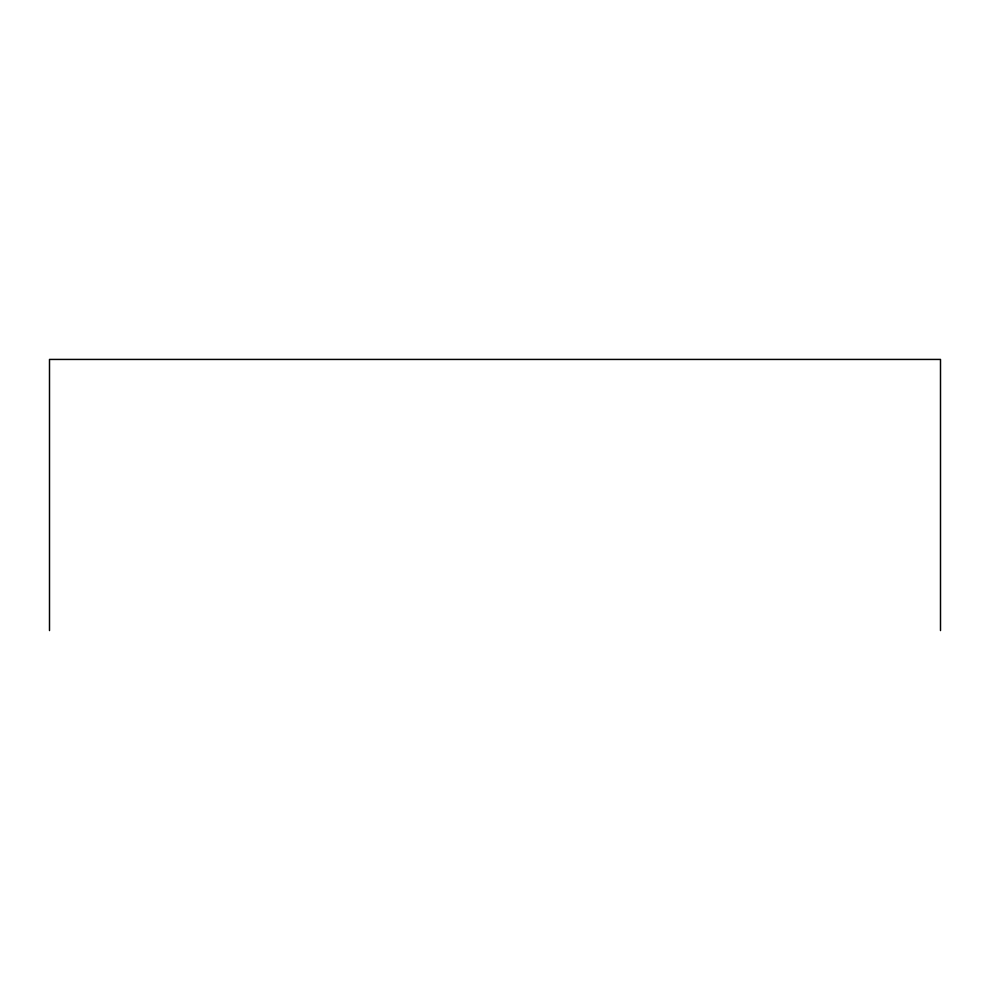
<?xml version="1.0" encoding="UTF-8"?>
<svg xmlns="http://www.w3.org/2000/svg" width="990" height="990" viewBox="0 0 990 990"><rect width="100%" height="100%" fill="white"/><g stroke="black" fill="none" stroke-linecap="round" stroke-linejoin="round"><path stroke-width="1.49" d="M940.5 630.568L940.5 359.432L49.5 359.432L49.5 630.568"/></g></svg>
